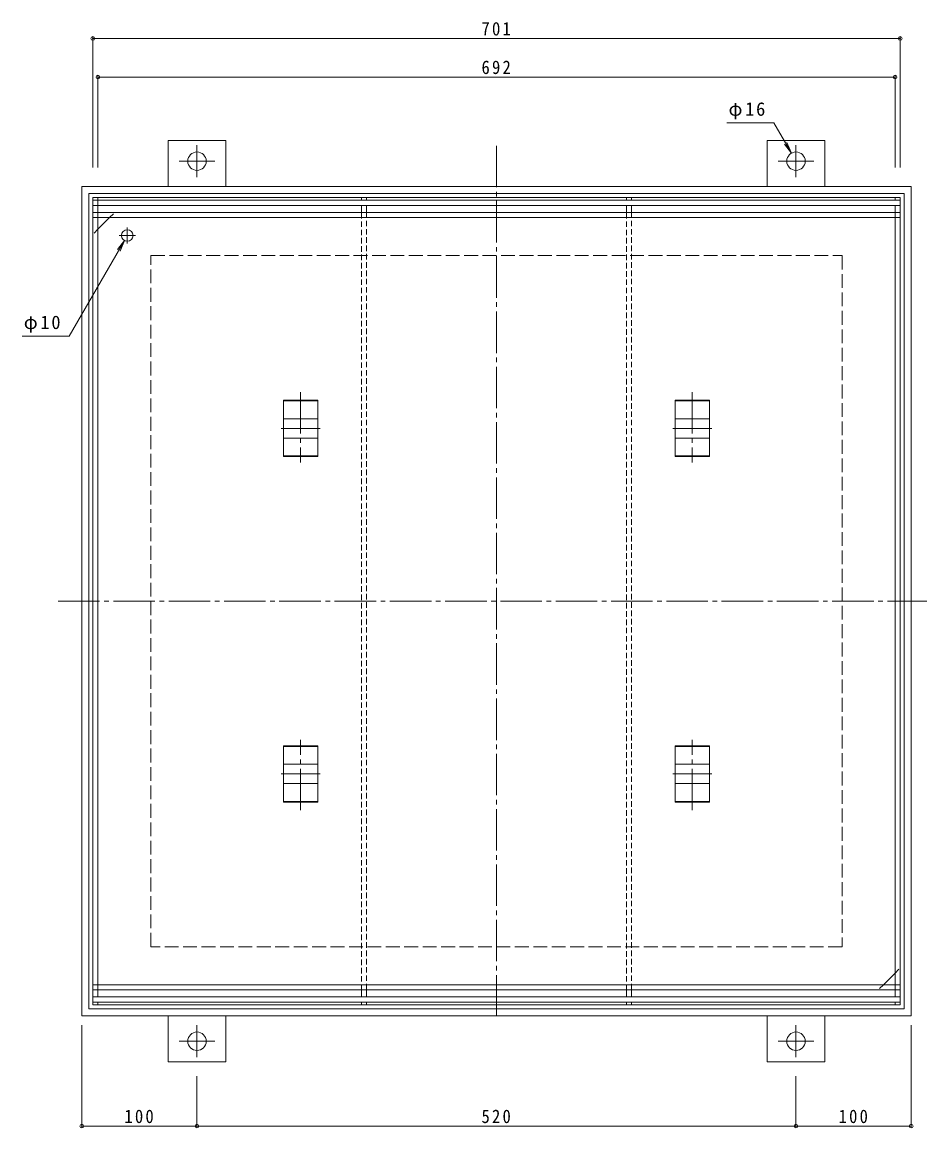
# Model space of a CAD drawing. Units: millimetres at full size, sheet at 1:4. Extents: x -1025 to 1117, y -778 to 761.
# Drawn here: x -1025 to -240, y -476 to 484 of the extents above; entities that cross this region are included whole.
import ezdxf

# ---------------------------------------------------------------- set-up
doc = ezdxf.new("R2010")
doc.units = ezdxf.units.MM
doc.header["$LTSCALE"] = 4
doc.header["$PDMODE"] = 32
doc.header["$PDSIZE"] = 3.2
for name, pattern in [('CHAIN1', [8, 5, -1, 1, -1]), ('CHAIN2', [12, 9, -1, 1, -1]), ('DASHED1', [1.8, 1.2, -0.6]), ('DASHED3', [4, 3, -1])]:
    doc.linetypes.add(name, pattern=pattern)
for name, color, linetype, lineweight in [('0-0_通り芯', 7, 'Continuous', 9), ('0-1_躯体', 2, 'DASHED3', 9), ('0-2_仕上', 3, 'Continuous', 9), ('0-3_建具', 4, 'Continuous', 9), ('0-4_その他', 7, 'Continuous', 9), ('0-6_ハッチ', 2, 'Continuous', 9), ('0-A', 7, 'Continuous', 9)]:
    doc.layers.add(name, color=color, linetype=linetype, lineweight=lineweight)
doc.styles.add('ＭＳ ゴシック', font='')
doc.styles.get('ＭＳ ゴシック').set_extended_font_data('MS Gothic')

msp = doc.modelspace()

# ---------------------------------------------------------------- linework, layer by layer
at = {"layer": '0-0_通り芯', "linetype": 'CHAIN2'}
for p, q in [((-613.397, 377.047), (-613.397, -378.233)), ((-926.897, 299.09), (-940.897, 299.09)), ((-933.897, 306.09), (-933.897, 292.09)), ((-783.397, 163.112), (-783.397, 102.083)), ((-443.397, 163.112), (-443.397, 102.083)), ((-766.397, 131.59), (-800.397, 131.59)), ((-426.397, 131.59), (-460.397, 131.59)), ((-993.911, -18.41), (-239.751, -18.41)), ((-783.397, -199.932), (-783.397, -138.903)), ((-443.397, -199.932), (-443.397, -138.903)), ((-766.397, -168.41), (-800.397, -168.41)), ((-426.397, -168.41), (-460.397, -168.41))]:
    msp.add_line(p, q, dxfattribs=at)
at = {"layer": '0-0_通り芯'}
for p, q in [((-963.897, -368.91), (-963.897, 332.091)), ((-262.897, 329.591), (-963.897, 329.591)), ((-262.897, -368.91), (-262.897, 332.091)), ((-262.897, 325.09), (-963.897, 325.09)), ((-262.897, 319.09), (-963.897, 319.09)), ((-262.897, 314.59), (-963.897, 314.59)), ((-949.397, 314.59), (-959.397, 304.59)), ((-959.397, -351.41), (-959.397, 314.59)), ((-267.397, -351.41), (-267.397, 314.59)), ((-277.397, -351.41), (-267.397, -341.41)), ((-262.897, -351.41), (-963.897, -351.41)), ((-262.897, -355.91), (-963.897, -355.91)), ((-262.897, -361.91), (-963.897, -361.91)), ((-262.897, -366.41), (-963.897, -366.41))]:
    msp.add_line(p, q, dxfattribs=at)
at = {"layer": '0-0_通り芯', "linetype": 'DASHED1'}
for p, q in [((-949.397, 314.59), (-944.897, 319.09)), ((-959.397, 304.59), (-963.897, 300.091)), ((-267.397, -341.41), (-262.897, -336.91)), ((-277.397, -351.41), (-281.897, -355.91))]:
    msp.add_line(p, q, dxfattribs=at)
at = {"layer": '0-0_通り芯'}
msp.add_circle((-933.897, 299.09), 5, dxfattribs=at)
at = {"layer": '0-1_躯体'}
msp.add_lwpolyline([(-313.397, 281.59), (-313.397, -318.41), (-913.397, -318.41), (-913.397, 281.59)], close=True, dxfattribs=at)
at = {"layer": '0-2_仕上', "color": 7}
for p, q in [((-963.897, 471.331), (-963.897, 358.053)), ((-262.897, 471.331), (-262.897, 358.053)), ((-963.897, 470.131), (-262.897, 470.131))]:
    msp.add_line(p, q, dxfattribs=at)
at = {"layer": '0-2_仕上'}
for p, q in [((-798.397, 156.045), (-798.397, 107.136)), ((-798.397, 156.045), (-768.397, 156.045)), ((-798.397, 155.545), (-768.397, 155.545)), ((-768.397, 107.136), (-768.397, 156.045)), ((-458.397, 107.136), (-458.397, 156.045)), ((-428.397, 156.045), (-458.397, 156.045)), ((-428.397, 155.545), (-458.397, 155.545)), ((-428.397, 156.045), (-428.397, 107.136)), ((-798.397, 139.956), (-768.397, 139.956)), ((-428.397, 139.956), (-458.397, 139.956)), ((-798.397, 123.224), (-768.397, 123.224)), ((-428.397, 123.224), (-458.397, 123.224)), ((-798.397, 107.636), (-768.397, 107.636)), ((-798.397, 107.136), (-768.397, 107.136)), ((-428.397, 107.636), (-458.397, 107.636)), ((-428.397, 107.136), (-458.397, 107.136)), ((-798.397, -192.864), (-798.397, -143.955)), ((-798.397, -143.955), (-768.397, -143.955)), ((-768.397, -143.955), (-768.397, -192.864)), ((-458.397, -143.955), (-458.397, -192.864)), ((-428.397, -143.955), (-458.397, -143.955)), ((-428.397, -192.864), (-428.397, -143.955)), ((-798.397, -144.455), (-768.397, -144.455)), ((-428.397, -144.455), (-458.397, -144.455)), ((-798.397, -160.044), (-768.397, -160.044)), ((-428.397, -160.044), (-458.397, -160.044)), ((-798.397, -176.776), (-768.397, -176.776)), ((-428.397, -176.776), (-458.397, -176.776)), ((-798.397, -192.364), (-768.397, -192.364)), ((-798.397, -192.864), (-768.397, -192.864)), ((-428.397, -192.364), (-458.397, -192.364)), ((-428.397, -192.864), (-458.397, -192.864))]:
    msp.add_line(p, q, dxfattribs=at)
at = {"layer": '0-2_仕上', "color": 7}
for p in [(-963.897, 470.131), (-262.897, 470.131)]:
    msp.add_point(p, dxfattribs=at)
at = {"layer": '0-3_建具'}
for p, q in [((-898.397, 381.59), (-848.397, 381.59)), ((-898.397, 341.59), (-898.397, 381.59)), ((-848.397, 381.59), (-848.397, 341.59)), ((-328.397, 381.59), (-378.397, 381.59)), ((-378.397, 381.59), (-378.397, 341.59)), ((-328.397, 341.59), (-328.397, 381.59)), ((-973.397, 341.59), (-253.397, 341.59)), ((-973.397, -378.41), (-973.397, 341.59)), ((-253.397, 341.59), (-253.397, -378.41)), ((-967.397, -372.41), (-967.397, 335.59)), ((-967.397, 335.59), (-259.397, 335.59)), ((-259.397, 335.59), (-259.397, -372.41)), ((-259.397, -372.41), (-967.397, -372.41)), ((-253.397, -378.41), (-973.397, -378.41)), ((-898.397, -378.41), (-898.397, -418.41)), ((-848.397, -418.41), (-848.397, -378.41)), ((-378.397, -418.41), (-378.397, -378.41)), ((-328.397, -378.41), (-328.397, -418.41)), ((-898.397, -418.41), (-848.397, -418.41)), ((-328.397, -418.41), (-378.397, -418.41))]:
    msp.add_line(p, q, dxfattribs=at)
at = {"layer": '0-3_建具', "linetype": 'CHAIN1'}
for p, q in [((-873.397, 363.59), (-873.397, 377.41)), ((-353.397, 363.59), (-353.397, 377.41)), ((-873.397, 363.59), (-888.869, 363.59)), ((-873.397, 363.59), (-857.925, 363.59)), ((-873.397, 363.59), (-873.397, 349.77)), ((-353.397, 363.59), (-368.869, 363.59)), ((-353.397, 363.59), (-353.397, 349.77)), ((-353.397, 363.59), (-337.925, 363.59)), ((-873.397, -400.41), (-873.397, -386.59)), ((-353.397, -400.41), (-353.397, -386.59)), ((-873.397, -400.41), (-888.869, -400.41)), ((-873.397, -400.41), (-873.397, -414.23)), ((-873.397, -400.41), (-857.925, -400.41)), ((-353.397, -400.41), (-368.869, -400.41)), ((-353.397, -400.41), (-353.397, -414.23)), ((-353.397, -400.41), (-337.925, -400.41))]:
    msp.add_line(p, q, dxfattribs=at)
at = {"layer": '0-3_建具'}
for centre in [(-873.397, 363.59), (-353.397, 363.59), (-873.397, -400.41), (-353.397, -400.41)]:
    msp.add_circle(centre, 8, dxfattribs=at)
at = {"layer": '0-4_その他'}
for p, q in [((-959.397, 437.852), (-959.397, 358.053)), ((-959.397, 436.652), (-267.397, 436.652)), ((-267.397, 437.852), (-267.397, 358.053)), ((-357.397, 370.518), (-361.224, 379.757)), ((-936.397, 294.76), (-940.224, 285.521)), ((-973.397, -475.267), (-973.397, -386.41)), ((-253.397, -475.267), (-253.397, -386.41)), ((-873.397, -475.267), (-873.397, -430.793)), ((-353.397, -475.267), (-353.397, -430.793)), ((-973.397, -474.067), (-873.397, -474.067)), ((-873.397, -474.067), (-353.397, -474.067)), ((-353.397, -474.067), (-253.397, -474.067))]:
    msp.add_line(p, q, dxfattribs=at)
for points in [[(-413.402, 396.826), (-372.586, 396.826), (-357.397, 370.518), (-363.485, 378.452)], [(-1025.209, 211.629), (-984.393, 211.629), (-936.397, 294.76), (-942.485, 286.827)]]:
    msp.add_lwpolyline(points, dxfattribs=at)
for p in [(-959.397, 436.652), (-267.397, 436.652), (-973.397, -474.067), (-873.397, -474.067), (-353.397, -474.067), (-253.397, -474.067)]:
    msp.add_point(p, dxfattribs=at)
at = {"layer": '0-6_ハッチ'}
for p, q in [((-262.897, 332.091), (-963.897, 332.091)), ((-959.397, 319.09), (-959.397, 325.09)), ((-730.647, 319.09), (-730.647, 325.09)), ((-726.147, 319.09), (-726.147, 325.09)), ((-500.647, 319.09), (-500.647, 325.09)), ((-496.147, 319.09), (-496.147, 325.09)), ((-267.397, 325.09), (-267.397, 319.09)), ((-959.397, 314.59), (-959.397, 305.34)), ((-267.397, 314.59), (-267.397, 306.09)), ((-959.397, -342.16), (-959.397, -351.41)), ((-267.397, -342.91), (-267.397, -351.41)), ((-959.397, -355.91), (-959.397, -361.91)), ((-730.647, -355.91), (-730.647, -361.91)), ((-726.147, -355.91), (-726.147, -361.91)), ((-500.647, -355.91), (-500.647, -361.91)), ((-496.147, -355.91), (-496.147, -361.91)), ((-267.397, -361.91), (-267.397, -355.91)), ((-262.897, -368.91), (-963.897, -368.91))]:
    msp.add_line(p, q, dxfattribs=at)
at = {"layer": '0-6_ハッチ', "linetype": 'DASHED1'}
for p, q in [((-959.397, 325.09), (-959.397, 329.591)), ((-959.397, 319.09), (-959.397, 314.59)), ((-730.647, -355.91), (-730.647, 319.09)), ((-726.147, 319.09), (-726.147, -355.91)), ((-500.647, -355.91), (-500.647, 319.09)), ((-496.147, 319.09), (-496.147, -355.91)), ((-267.397, 319.09), (-267.397, 314.59)), ((-959.397, 305.34), (-959.397, -342.16)), ((-267.397, 306.09), (-267.397, -342.91)), ((-959.397, -351.41), (-959.397, -355.91)), ((-267.397, -351.41), (-267.397, -355.91))]:
    msp.add_line(p, q, dxfattribs=at)
at = {"layer": '0-A'}
for p, q in [((-963.897, 332.091), (-959.397, 332.091)), ((-959.397, 332.091), (-959.397, 329.591)), ((-726.147, 329.591), (-726.147, 332.091)), ((-496.147, 329.591), (-496.147, 332.091)), ((-267.397, 332.091), (-267.397, 329.591)), ((-262.897, 332.091), (-267.397, 332.091)), ((-959.397, 325.09), (-959.397, 319.09)), ((-730.647, 319.09), (-730.647, 325.09)), ((-726.147, 319.09), (-726.147, 325.09)), ((-500.647, 319.09), (-500.647, 325.09)), ((-496.147, 319.09), (-496.147, 325.09)), ((-267.397, 325.09), (-267.397, 319.09)), ((-959.397, -361.91), (-959.397, -355.91)), ((-730.647, -355.91), (-730.647, -361.91)), ((-726.147, -355.91), (-726.147, -361.91)), ((-500.647, -355.91), (-500.647, -361.91)), ((-496.147, -355.91), (-496.147, -361.91)), ((-267.397, -361.91), (-267.397, -355.91)), ((-963.897, -368.91), (-959.397, -368.91)), ((-959.397, -368.91), (-959.397, -366.41)), ((-726.147, -366.41), (-726.147, -368.91)), ((-496.147, -366.41), (-496.147, -368.91)), ((-267.397, -368.91), (-267.397, -366.41)), ((-262.897, -368.91), (-267.397, -368.91))]:
    msp.add_line(p, q, dxfattribs=at)
for points in [[(-730.647, 329.591), (-730.647, 332.091), (-726.147, 332.091)], [(-500.647, 329.591), (-500.647, 332.091), (-496.147, 332.091)], [(-730.647, -366.41), (-730.647, -368.91), (-726.147, -368.91)], [(-500.647, -366.41), (-500.647, -368.91), (-496.147, -368.91)]]:
    msp.add_lwpolyline(points, dxfattribs=at)

# ---------------------------------------------------------------- texts
at = {"layer": '0-2_仕上', "color": 2, "insert": (-626.397, 472.531), "char_height": 11.73, "attachment_point": 7, "style": 'ＭＳ ゴシック'}
msp.add_mtext('\\T1.27;\\W0.9;701', dxfattribs=at)
at = {"layer": '0-4_その他', "color": 2, "char_height": 11.73, "attachment_point": 7, "style": 'ＭＳ ゴシック'}
for s, insert in [('\\T1.27;\\W0.9;692', (-626.397, 439.052)), ('\\T1.19;φ16', (-411.955, 399.834)), ('\\T1.19;φ10', (-1023.762, 214.637)), ('\\T1.27;\\W0.9;100', (-936.397, -471.667)), ('\\T1.27;\\W0.9;520', (-626.397, -471.667)), ('\\T1.27;\\W0.9;100', (-316.397, -471.667))]:
    msp.add_mtext(s, dxfattribs=dict(at, insert=insert))

doc.saveas('drawing.dxf')
